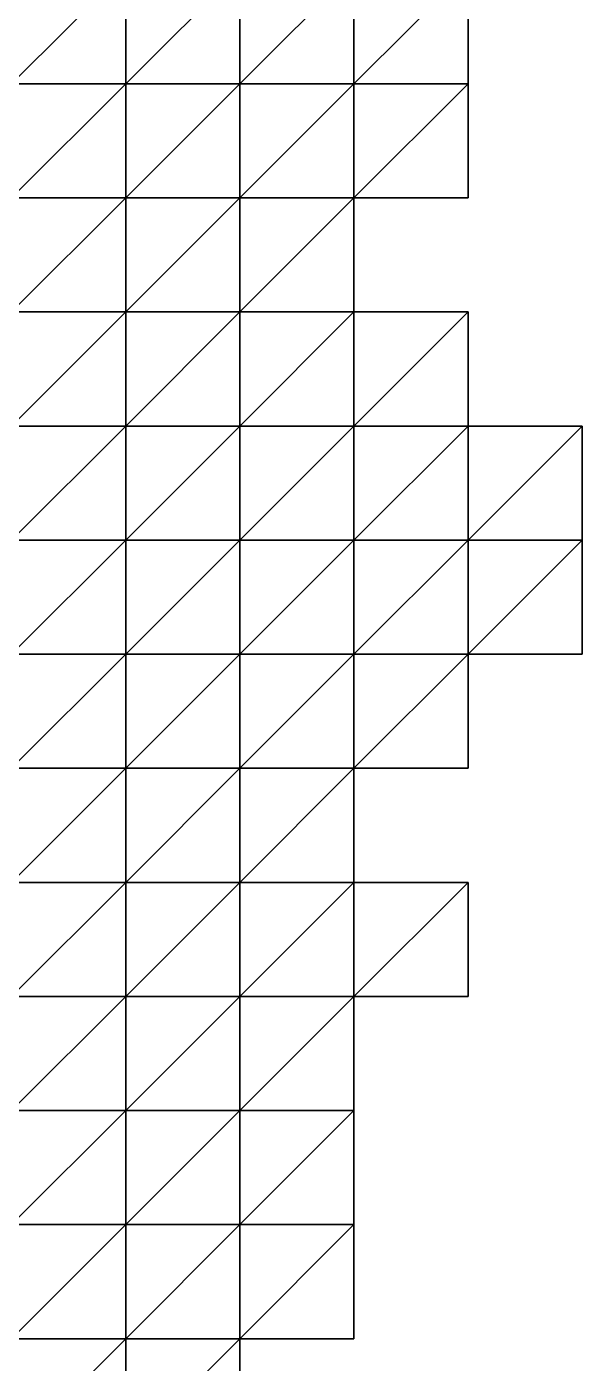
# Model space of a CAD drawing. Extents: x 292020 to 295740, y 4557680 to 4560040.
# Drawn here: x 293602.7 to 293700, y 4558215.7 to 4558450 of the extents above; entities that cross this region are included whole.
import ezdxf

# ---------------------------------------------------------------- set-up
doc = ezdxf.new("R2010")
doc.units = 0
doc.layers.add('RUN201_4_-_RUN201_NODOMAIN5_20X', color=7, linetype='CONTINUOUS')

msp = doc.modelspace()

# ---------------------------------------------------------------- linework, layer by layer
at = {"layer": 'RUN201_4_-_RUN201_NODOMAIN5_20X'}
for points in [[(293600, 4558460, 1880), (293600, 4558440, 1880), (293620, 4558460, 1880)], [(293620, 4558460, 1880), (293600, 4558440, 1880), (293620, 4558440, 1880)], [(293620, 4558460, 1940), (293600, 4558440, 1940), (293600, 4558460, 1940)], [(293620, 4558440, 1940), (293600, 4558440, 1940), (293620, 4558460, 1940)], [(293620, 4558440, 1880), (293620, 4558440, 1900), (293620, 4558460, 1880)], [(293620, 4558460, 1880), (293620, 4558440, 1900), (293620, 4558460, 1900)], [(293620, 4558460, 1900), (293620, 4558440, 1900), (293640, 4558460, 1900)], [(293640, 4558460, 1900), (293620, 4558440, 1900), (293640, 4558440, 1900)], [(293640, 4558460, 1940), (293620, 4558440, 1940), (293620, 4558460, 1940)], [(293640, 4558440, 1940), (293620, 4558440, 1940), (293640, 4558460, 1940)], [(293640, 4558440, 1900), (293640, 4558440, 1920), (293640, 4558460, 1900)], [(293640, 4558460, 1900), (293640, 4558440, 1920), (293640, 4558460, 1920)], [(293640, 4558460, 1920), (293640, 4558440, 1920), (293660, 4558460, 1920)], [(293660, 4558460, 1920), (293640, 4558440, 1920), (293660, 4558440, 1920)], [(293660, 4558460, 1960), (293640, 4558440, 1960), (293640, 4558460, 1960)], [(293660, 4558440, 1960), (293640, 4558440, 1960), (293660, 4558460, 1960)], [(293640, 4558460, 1940), (293640, 4558440, 1960), (293640, 4558440, 1940)], [(293640, 4558460, 1960), (293640, 4558440, 1960), (293640, 4558460, 1940)], [(293660, 4558440, 1920), (293660, 4558440, 1940), (293660, 4558460, 1920)], [(293660, 4558460, 1920), (293660, 4558440, 1940), (293660, 4558460, 1940)], [(293660, 4558460, 1940), (293660, 4558440, 1940), (293680, 4558460, 1940)], [(293680, 4558460, 1940), (293660, 4558440, 1940), (293680, 4558440, 1940)], [(293680, 4558460, 1960), (293660, 4558440, 1960), (293660, 4558460, 1960)], [(293680, 4558440, 1960), (293660, 4558440, 1960), (293680, 4558460, 1960)], [(293680, 4558440, 1940), (293680, 4558440, 1960), (293680, 4558460, 1940)], [(293680, 4558460, 1940), (293680, 4558440, 1960), (293680, 4558460, 1960)], [(293600, 4558440, 1880), (293600, 4558440, 1900), (293620, 4558440, 1880)], [(293620, 4558440, 1880), (293600, 4558440, 1900), (293620, 4558440, 1900)], [(293600, 4558440, 1900), (293600, 4558420, 1900), (293620, 4558440, 1900)], [(293620, 4558440, 1900), (293600, 4558420, 1900), (293620, 4558420, 1900)], [(293620, 4558440, 1940), (293600, 4558420, 1940), (293600, 4558440, 1940)], [(293620, 4558420, 1940), (293600, 4558420, 1940), (293620, 4558440, 1940)], [(293620, 4558420, 1900), (293620, 4558420, 1920), (293620, 4558440, 1900)], [(293620, 4558440, 1900), (293620, 4558420, 1920), (293620, 4558440, 1920)], [(293620, 4558440, 1900), (293620, 4558440, 1920), (293640, 4558440, 1900)], [(293640, 4558440, 1900), (293620, 4558440, 1920), (293640, 4558440, 1920)], [(293620, 4558440, 1920), (293620, 4558420, 1920), (293640, 4558440, 1920)], [(293640, 4558440, 1920), (293620, 4558420, 1920), (293640, 4558420, 1920)], [(293640, 4558440, 1940), (293620, 4558420, 1940), (293620, 4558440, 1940)], [(293640, 4558420, 1940), (293620, 4558420, 1940), (293640, 4558440, 1940)], [(293640, 4558420, 1920), (293640, 4558420, 1940), (293640, 4558440, 1920)], [(293640, 4558440, 1920), (293640, 4558420, 1940), (293640, 4558440, 1940)], [(293640, 4558440, 1920), (293640, 4558440, 1940), (293660, 4558440, 1920)], [(293660, 4558440, 1920), (293640, 4558440, 1940), (293660, 4558440, 1940)], [(293640, 4558440, 1940), (293640, 4558420, 1940), (293660, 4558440, 1940)], [(293660, 4558440, 1940), (293640, 4558420, 1940), (293660, 4558420, 1940)], [(293660, 4558440, 1960), (293640, 4558420, 1960), (293640, 4558440, 1960)], [(293660, 4558420, 1960), (293640, 4558420, 1960), (293660, 4558440, 1960)], [(293640, 4558440, 1940), (293640, 4558420, 1960), (293640, 4558420, 1940)], [(293640, 4558440, 1960), (293640, 4558420, 1960), (293640, 4558440, 1940)], [(293660, 4558440, 1940), (293660, 4558420, 1940), (293680, 4558440, 1940)], [(293680, 4558440, 1940), (293660, 4558420, 1940), (293680, 4558420, 1940)], [(293680, 4558440, 1960), (293660, 4558420, 1960), (293660, 4558440, 1960)], [(293680, 4558420, 1960), (293660, 4558420, 1960), (293680, 4558440, 1960)], [(293680, 4558420, 1940), (293680, 4558420, 1960), (293680, 4558440, 1940)], [(293680, 4558440, 1940), (293680, 4558420, 1960), (293680, 4558440, 1960)], [(293600, 4558420, 1900), (293600, 4558400, 1900), (293620, 4558420, 1900)], [(293620, 4558420, 1900), (293600, 4558400, 1900), (293620, 4558400, 1900)], [(293620, 4558420, 1940), (293600, 4558400, 1940), (293600, 4558420, 1940)], [(293620, 4558400, 1940), (293600, 4558400, 1940), (293620, 4558420, 1940)], [(293620, 4558400, 1900), (293620, 4558400, 1920), (293620, 4558420, 1900)], [(293620, 4558420, 1900), (293620, 4558400, 1920), (293620, 4558420, 1920)], [(293620, 4558420, 1920), (293620, 4558400, 1920), (293640, 4558420, 1920)], [(293640, 4558420, 1920), (293620, 4558400, 1920), (293640, 4558400, 1920)], [(293640, 4558420, 1960), (293620, 4558400, 1960), (293620, 4558420, 1960)], [(293640, 4558400, 1960), (293620, 4558400, 1960), (293640, 4558420, 1960)], [(293640, 4558420, 1940), (293620, 4558420, 1960), (293620, 4558420, 1940)], [(293640, 4558420, 1960), (293620, 4558420, 1960), (293640, 4558420, 1940)], [(293620, 4558420, 1940), (293620, 4558400, 1960), (293620, 4558400, 1940)], [(293620, 4558420, 1960), (293620, 4558400, 1960), (293620, 4558420, 1940)], [(293640, 4558400, 1920), (293640, 4558400, 1940), (293640, 4558420, 1920)], [(293640, 4558420, 1920), (293640, 4558400, 1940), (293640, 4558420, 1940)], [(293640, 4558420, 1940), (293640, 4558400, 1940), (293660, 4558420, 1940)], [(293660, 4558420, 1940), (293640, 4558400, 1940), (293660, 4558400, 1940)], [(293660, 4558420, 1960), (293640, 4558400, 1960), (293640, 4558420, 1960)], [(293660, 4558400, 1960), (293640, 4558400, 1960), (293660, 4558420, 1960)], [(293660, 4558400, 1940), (293660, 4558400, 1960), (293660, 4558420, 1940)], [(293660, 4558420, 1940), (293660, 4558400, 1960), (293660, 4558420, 1960)], [(293660, 4558420, 1940), (293660, 4558420, 1960), (293680, 4558420, 1940)], [(293680, 4558420, 1940), (293660, 4558420, 1960), (293680, 4558420, 1960)], [(293600, 4558400, 1900), (293600, 4558380, 1900), (293620, 4558400, 1900)], [(293620, 4558400, 1900), (293600, 4558380, 1900), (293620, 4558380, 1900)], [(293620, 4558400, 1940), (293600, 4558380, 1940), (293600, 4558400, 1940)], [(293620, 4558380, 1940), (293600, 4558380, 1940), (293620, 4558400, 1940)], [(293620, 4558400, 1900), (293620, 4558380, 1900), (293640, 4558400, 1900)], [(293640, 4558400, 1900), (293620, 4558380, 1900), (293640, 4558380, 1900)], [(293640, 4558400, 1900), (293620, 4558400, 1920), (293620, 4558400, 1900)], [(293640, 4558400, 1920), (293620, 4558400, 1920), (293640, 4558400, 1900)], [(293640, 4558400, 1960), (293620, 4558380, 1960), (293620, 4558400, 1960)], [(293640, 4558380, 1960), (293620, 4558380, 1960), (293640, 4558400, 1960)], [(293620, 4558400, 1940), (293620, 4558380, 1960), (293620, 4558380, 1940)], [(293620, 4558400, 1960), (293620, 4558380, 1960), (293620, 4558400, 1940)], [(293640, 4558380, 1900), (293640, 4558380, 1920), (293640, 4558400, 1900)], [(293640, 4558400, 1900), (293640, 4558380, 1920), (293640, 4558400, 1920)], [(293640, 4558400, 1920), (293640, 4558380, 1920), (293660, 4558400, 1920)], [(293660, 4558400, 1920), (293640, 4558380, 1920), (293660, 4558380, 1920)], [(293660, 4558400, 1920), (293640, 4558400, 1940), (293640, 4558400, 1920)], [(293660, 4558400, 1940), (293640, 4558400, 1940), (293660, 4558400, 1920)], [(293660, 4558400, 1960), (293640, 4558380, 1960), (293640, 4558400, 1960)], [(293660, 4558380, 1960), (293640, 4558380, 1960), (293660, 4558400, 1960)], [(293660, 4558380, 1920), (293660, 4558380, 1940), (293660, 4558400, 1920)], [(293660, 4558400, 1920), (293660, 4558380, 1940), (293660, 4558400, 1940)], [(293660, 4558400, 1940), (293660, 4558380, 1940), (293680, 4558400, 1940)], [(293680, 4558400, 1940), (293660, 4558380, 1940), (293680, 4558380, 1940)], [(293680, 4558400, 1960), (293660, 4558380, 1960), (293660, 4558400, 1960)], [(293680, 4558380, 1960), (293660, 4558380, 1960), (293680, 4558400, 1960)], [(293680, 4558400, 1940), (293660, 4558400, 1960), (293660, 4558400, 1940)], [(293680, 4558400, 1960), (293660, 4558400, 1960), (293680, 4558400, 1940)], [(293680, 4558380, 1940), (293680, 4558380, 1960), (293680, 4558400, 1940)], [(293680, 4558400, 1940), (293680, 4558380, 1960), (293680, 4558400, 1960)], [(293600, 4558380, 1900), (293600, 4558360, 1900), (293620, 4558380, 1900)], [(293620, 4558380, 1900), (293600, 4558360, 1900), (293620, 4558360, 1900)], [(293620, 4558380, 1960), (293600, 4558360, 1960), (293600, 4558380, 1960)], [(293620, 4558360, 1960), (293600, 4558360, 1960), (293620, 4558380, 1960)], [(293620, 4558380, 1940), (293600, 4558380, 1960), (293600, 4558380, 1940)], [(293620, 4558380, 1960), (293600, 4558380, 1960), (293620, 4558380, 1940)], [(293620, 4558380, 1900), (293620, 4558360, 1900), (293640, 4558380, 1900)], [(293640, 4558380, 1900), (293620, 4558360, 1900), (293640, 4558360, 1900)], [(293640, 4558380, 1960), (293620, 4558360, 1960), (293620, 4558380, 1960)], [(293640, 4558360, 1960), (293620, 4558360, 1960), (293640, 4558380, 1960)], [(293640, 4558380, 1900), (293640, 4558360, 1900), (293660, 4558380, 1900)], [(293660, 4558380, 1900), (293640, 4558360, 1900), (293660, 4558360, 1900)], [(293660, 4558380, 1900), (293640, 4558380, 1920), (293640, 4558380, 1900)], [(293660, 4558380, 1920), (293640, 4558380, 1920), (293660, 4558380, 1900)], [(293660, 4558380, 1960), (293640, 4558360, 1960), (293640, 4558380, 1960)], [(293660, 4558360, 1960), (293640, 4558360, 1960), (293660, 4558380, 1960)], [(293660, 4558360, 1900), (293660, 4558360, 1920), (293660, 4558380, 1900)], [(293660, 4558380, 1900), (293660, 4558360, 1920), (293660, 4558380, 1920)], [(293660, 4558380, 1920), (293660, 4558360, 1920), (293680, 4558380, 1920)], [(293680, 4558380, 1920), (293660, 4558360, 1920), (293680, 4558360, 1920)], [(293680, 4558380, 1920), (293660, 4558380, 1940), (293660, 4558380, 1920)], [(293680, 4558380, 1940), (293660, 4558380, 1940), (293680, 4558380, 1920)], [(293680, 4558380, 1960), (293660, 4558360, 1960), (293660, 4558380, 1960)], [(293680, 4558360, 1960), (293660, 4558360, 1960), (293680, 4558380, 1960)], [(293680, 4558360, 1920), (293680, 4558360, 1940), (293680, 4558380, 1920)], [(293680, 4558380, 1920), (293680, 4558360, 1940), (293680, 4558380, 1940)], [(293680, 4558380, 1940), (293680, 4558360, 1940), (293700, 4558380, 1940)], [(293700, 4558380, 1940), (293680, 4558360, 1940), (293700, 4558360, 1940)], [(293700, 4558380, 1960), (293680, 4558360, 1960), (293680, 4558380, 1960)], [(293700, 4558360, 1960), (293680, 4558360, 1960), (293700, 4558380, 1960)], [(293700, 4558380, 1940), (293680, 4558380, 1960), (293680, 4558380, 1940)], [(293700, 4558380, 1960), (293680, 4558380, 1960), (293700, 4558380, 1940)], [(293700, 4558360, 1940), (293700, 4558360, 1960), (293700, 4558380, 1940)], [(293700, 4558380, 1940), (293700, 4558360, 1960), (293700, 4558380, 1960)], [(293600, 4558360, 1900), (293600, 4558340, 1900), (293620, 4558360, 1900)], [(293620, 4558360, 1900), (293600, 4558340, 1900), (293620, 4558340, 1900)], [(293620, 4558360, 1960), (293600, 4558340, 1960), (293600, 4558360, 1960)], [(293620, 4558340, 1960), (293600, 4558340, 1960), (293620, 4558360, 1960)], [(293620, 4558360, 1900), (293620, 4558340, 1900), (293640, 4558360, 1900)], [(293640, 4558360, 1900), (293620, 4558340, 1900), (293640, 4558340, 1900)], [(293640, 4558360, 1960), (293620, 4558340, 1960), (293620, 4558360, 1960)], [(293640, 4558340, 1960), (293620, 4558340, 1960), (293640, 4558360, 1960)], [(293640, 4558360, 1900), (293640, 4558340, 1900), (293660, 4558360, 1900)], [(293660, 4558360, 1900), (293640, 4558340, 1900), (293660, 4558340, 1900)], [(293660, 4558360, 1960), (293640, 4558340, 1960), (293640, 4558360, 1960)], [(293660, 4558340, 1960), (293640, 4558340, 1960), (293660, 4558360, 1960)], [(293660, 4558340, 1900), (293660, 4558340, 1920), (293660, 4558360, 1900)], [(293660, 4558360, 1900), (293660, 4558340, 1920), (293660, 4558360, 1920)], [(293660, 4558360, 1920), (293660, 4558340, 1920), (293680, 4558360, 1920)], [(293680, 4558360, 1920), (293660, 4558340, 1920), (293680, 4558340, 1920)], [(293680, 4558360, 1960), (293660, 4558340, 1960), (293660, 4558360, 1960)], [(293680, 4558340, 1960), (293660, 4558340, 1960), (293680, 4558360, 1960)], [(293680, 4558340, 1920), (293680, 4558340, 1940), (293680, 4558360, 1920)], [(293680, 4558360, 1920), (293680, 4558340, 1940), (293680, 4558360, 1940)], [(293680, 4558360, 1940), (293680, 4558340, 1940), (293700, 4558360, 1940)], [(293700, 4558360, 1940), (293680, 4558340, 1940), (293700, 4558340, 1940)], [(293700, 4558360, 1960), (293680, 4558340, 1960), (293680, 4558360, 1960)], [(293700, 4558340, 1960), (293680, 4558340, 1960), (293700, 4558360, 1960)], [(293700, 4558340, 1940), (293700, 4558340, 1960), (293700, 4558360, 1940)], [(293700, 4558360, 1940), (293700, 4558340, 1960), (293700, 4558360, 1960)], [(293600, 4558340, 1900), (293600, 4558320, 1900), (293620, 4558340, 1900)], [(293620, 4558340, 1900), (293600, 4558320, 1900), (293620, 4558320, 1900)], [(293620, 4558340, 1960), (293600, 4558320, 1960), (293600, 4558340, 1960)], [(293620, 4558320, 1960), (293600, 4558320, 1960), (293620, 4558340, 1960)], [(293620, 4558340, 1900), (293620, 4558320, 1900), (293640, 4558340, 1900)], [(293640, 4558340, 1900), (293620, 4558320, 1900), (293640, 4558320, 1900)], [(293640, 4558340, 1960), (293620, 4558320, 1960), (293620, 4558340, 1960)], [(293640, 4558320, 1960), (293620, 4558320, 1960), (293640, 4558340, 1960)], [(293640, 4558320, 1900), (293640, 4558320, 1920), (293640, 4558340, 1900)], [(293640, 4558340, 1900), (293640, 4558320, 1920), (293640, 4558340, 1920)], [(293640, 4558340, 1900), (293640, 4558340, 1920), (293660, 4558340, 1900)], [(293660, 4558340, 1900), (293640, 4558340, 1920), (293660, 4558340, 1920)], [(293640, 4558340, 1920), (293640, 4558320, 1920), (293660, 4558340, 1920)], [(293660, 4558340, 1920), (293640, 4558320, 1920), (293660, 4558320, 1920)], [(293660, 4558340, 1960), (293640, 4558320, 1960), (293640, 4558340, 1960)], [(293660, 4558320, 1960), (293640, 4558320, 1960), (293660, 4558340, 1960)], [(293660, 4558320, 1920), (293660, 4558320, 1940), (293660, 4558340, 1920)], [(293660, 4558340, 1920), (293660, 4558320, 1940), (293660, 4558340, 1940)], [(293660, 4558340, 1920), (293660, 4558340, 1940), (293680, 4558340, 1920)], [(293680, 4558340, 1920), (293660, 4558340, 1940), (293680, 4558340, 1940)], [(293660, 4558340, 1940), (293660, 4558320, 1940), (293680, 4558340, 1940)], [(293680, 4558340, 1940), (293660, 4558320, 1940), (293680, 4558320, 1940)], [(293680, 4558340, 1960), (293660, 4558320, 1960), (293660, 4558340, 1960)], [(293680, 4558320, 1960), (293660, 4558320, 1960), (293680, 4558340, 1960)], [(293680, 4558320, 1940), (293680, 4558320, 1960), (293680, 4558340, 1940)], [(293680, 4558340, 1940), (293680, 4558320, 1960), (293680, 4558340, 1960)], [(293680, 4558340, 1940), (293680, 4558340, 1960), (293700, 4558340, 1940)], [(293700, 4558340, 1940), (293680, 4558340, 1960), (293700, 4558340, 1960)], [(293600, 4558320, 1900), (293600, 4558300, 1900), (293620, 4558320, 1900)], [(293620, 4558320, 1900), (293600, 4558300, 1900), (293620, 4558300, 1900)], [(293620, 4558320, 1960), (293600, 4558300, 1960), (293600, 4558320, 1960)], [(293620, 4558300, 1960), (293600, 4558300, 1960), (293620, 4558320, 1960)], [(293620, 4558300, 1900), (293620, 4558300, 1920), (293620, 4558320, 1900)], [(293620, 4558320, 1900), (293620, 4558300, 1920), (293620, 4558320, 1920)], [(293620, 4558320, 1900), (293620, 4558320, 1920), (293640, 4558320, 1900)], [(293640, 4558320, 1900), (293620, 4558320, 1920), (293640, 4558320, 1920)], [(293620, 4558320, 1920), (293620, 4558300, 1920), (293640, 4558320, 1920)], [(293640, 4558320, 1920), (293620, 4558300, 1920), (293640, 4558300, 1920)], [(293640, 4558320, 1960), (293620, 4558300, 1960), (293620, 4558320, 1960)], [(293640, 4558300, 1960), (293620, 4558300, 1960), (293640, 4558320, 1960)], [(293640, 4558300, 1920), (293640, 4558300, 1940), (293640, 4558320, 1920)], [(293640, 4558320, 1920), (293640, 4558300, 1940), (293640, 4558320, 1940)], [(293640, 4558320, 1920), (293640, 4558320, 1940), (293660, 4558320, 1920)], [(293660, 4558320, 1920), (293640, 4558320, 1940), (293660, 4558320, 1940)], [(293640, 4558320, 1940), (293640, 4558300, 1940), (293660, 4558320, 1940)], [(293660, 4558320, 1940), (293640, 4558300, 1940), (293660, 4558300, 1940)], [(293660, 4558320, 1960), (293640, 4558300, 1960), (293640, 4558320, 1960)], [(293660, 4558300, 1960), (293640, 4558300, 1960), (293660, 4558320, 1960)], [(293660, 4558300, 1940), (293660, 4558300, 1960), (293660, 4558320, 1940)], [(293660, 4558320, 1940), (293660, 4558300, 1960), (293660, 4558320, 1960)], [(293660, 4558320, 1940), (293660, 4558320, 1960), (293680, 4558320, 1940)], [(293680, 4558320, 1940), (293660, 4558320, 1960), (293680, 4558320, 1960)], [(293600, 4558300, 1880), (293600, 4558280, 1880), (293620, 4558300, 1880)], [(293620, 4558300, 1880), (293600, 4558280, 1880), (293620, 4558280, 1880)], [(293620, 4558300, 1880), (293600, 4558300, 1900), (293600, 4558300, 1880)], [(293620, 4558300, 1900), (293600, 4558300, 1900), (293620, 4558300, 1880)], [(293620, 4558300, 1960), (293600, 4558280, 1960), (293600, 4558300, 1960)], [(293620, 4558280, 1960), (293600, 4558280, 1960), (293620, 4558300, 1960)], [(293620, 4558280, 1880), (293620, 4558280, 1900), (293620, 4558300, 1880)], [(293620, 4558300, 1880), (293620, 4558280, 1900), (293620, 4558300, 1900)], [(293620, 4558300, 1900), (293620, 4558280, 1900), (293640, 4558300, 1900)], [(293640, 4558300, 1900), (293620, 4558280, 1900), (293640, 4558280, 1900)], [(293640, 4558300, 1900), (293620, 4558300, 1920), (293620, 4558300, 1900)], [(293640, 4558300, 1920), (293620, 4558300, 1920), (293640, 4558300, 1900)], [(293640, 4558300, 1960), (293620, 4558280, 1960), (293620, 4558300, 1960)], [(293640, 4558280, 1960), (293620, 4558280, 1960), (293640, 4558300, 1960)], [(293640, 4558280, 1900), (293640, 4558280, 1920), (293640, 4558300, 1900)], [(293640, 4558300, 1900), (293640, 4558280, 1920), (293640, 4558300, 1920)], [(293640, 4558300, 1920), (293640, 4558280, 1920), (293660, 4558300, 1920)], [(293660, 4558300, 1920), (293640, 4558280, 1920), (293660, 4558280, 1920)], [(293660, 4558300, 1920), (293640, 4558300, 1940), (293640, 4558300, 1920)], [(293660, 4558300, 1940), (293640, 4558300, 1940), (293660, 4558300, 1920)], [(293660, 4558300, 1960), (293640, 4558280, 1960), (293640, 4558300, 1960)], [(293660, 4558280, 1960), (293640, 4558280, 1960), (293660, 4558300, 1960)], [(293660, 4558280, 1920), (293660, 4558280, 1940), (293660, 4558300, 1920)], [(293660, 4558300, 1920), (293660, 4558280, 1940), (293660, 4558300, 1940)], [(293660, 4558300, 1940), (293660, 4558280, 1940), (293680, 4558300, 1940)], [(293680, 4558300, 1940), (293660, 4558280, 1940), (293680, 4558280, 1940)], [(293680, 4558300, 1960), (293660, 4558280, 1960), (293660, 4558300, 1960)], [(293680, 4558280, 1960), (293660, 4558280, 1960), (293680, 4558300, 1960)], [(293680, 4558300, 1940), (293660, 4558300, 1960), (293660, 4558300, 1940)], [(293680, 4558300, 1960), (293660, 4558300, 1960), (293680, 4558300, 1940)], [(293680, 4558280, 1940), (293680, 4558280, 1960), (293680, 4558300, 1940)], [(293680, 4558300, 1940), (293680, 4558280, 1960), (293680, 4558300, 1960)], [(293600, 4558280, 1880), (293600, 4558280, 1900), (293620, 4558280, 1880)], [(293620, 4558280, 1880), (293600, 4558280, 1900), (293620, 4558280, 1900)], [(293600, 4558280, 1900), (293600, 4558260, 1900), (293620, 4558280, 1900)], [(293620, 4558280, 1900), (293600, 4558260, 1900), (293620, 4558260, 1900)], [(293620, 4558280, 1960), (293600, 4558260, 1960), (293600, 4558280, 1960)], [(293620, 4558260, 1960), (293600, 4558260, 1960), (293620, 4558280, 1960)], [(293620, 4558260, 1900), (293620, 4558260, 1920), (293620, 4558280, 1900)], [(293620, 4558280, 1900), (293620, 4558260, 1920), (293620, 4558280, 1920)], [(293620, 4558280, 1900), (293620, 4558280, 1920), (293640, 4558280, 1900)], [(293640, 4558280, 1900), (293620, 4558280, 1920), (293640, 4558280, 1920)], [(293620, 4558280, 1920), (293620, 4558260, 1920), (293640, 4558280, 1920)], [(293640, 4558280, 1920), (293620, 4558260, 1920), (293640, 4558260, 1920)], [(293640, 4558280, 1960), (293620, 4558260, 1960), (293620, 4558280, 1960)], [(293640, 4558260, 1960), (293620, 4558260, 1960), (293640, 4558280, 1960)], [(293640, 4558260, 1920), (293640, 4558260, 1940), (293640, 4558280, 1920)], [(293640, 4558280, 1920), (293640, 4558260, 1940), (293640, 4558280, 1940)], [(293640, 4558280, 1920), (293640, 4558280, 1940), (293660, 4558280, 1920)], [(293660, 4558280, 1920), (293640, 4558280, 1940), (293660, 4558280, 1940)], [(293640, 4558280, 1940), (293640, 4558260, 1940), (293660, 4558280, 1940)], [(293660, 4558280, 1940), (293640, 4558260, 1940), (293660, 4558260, 1940)], [(293660, 4558280, 1960), (293640, 4558260, 1960), (293640, 4558280, 1960)], [(293660, 4558260, 1960), (293640, 4558260, 1960), (293660, 4558280, 1960)], [(293660, 4558260, 1940), (293660, 4558260, 1960), (293660, 4558280, 1940)], [(293660, 4558280, 1940), (293660, 4558260, 1960), (293660, 4558280, 1960)], [(293660, 4558280, 1940), (293660, 4558280, 1960), (293680, 4558280, 1940)], [(293680, 4558280, 1940), (293660, 4558280, 1960), (293680, 4558280, 1960)], [(293600, 4558260, 1900), (293600, 4558240, 1900), (293620, 4558260, 1900)], [(293620, 4558260, 1900), (293600, 4558240, 1900), (293620, 4558240, 1900)], [(293620, 4558260, 1960), (293600, 4558240, 1960), (293600, 4558260, 1960)], [(293620, 4558240, 1960), (293600, 4558240, 1960), (293620, 4558260, 1960)], [(293620, 4558240, 1900), (293620, 4558240, 1920), (293620, 4558260, 1900)], [(293620, 4558260, 1900), (293620, 4558240, 1920), (293620, 4558260, 1920)], [(293620, 4558260, 1920), (293620, 4558240, 1920), (293640, 4558260, 1920)], [(293640, 4558260, 1920), (293620, 4558240, 1920), (293640, 4558240, 1920)], [(293640, 4558260, 1960), (293620, 4558240, 1960), (293620, 4558260, 1960)], [(293640, 4558240, 1960), (293620, 4558240, 1960), (293640, 4558260, 1960)], [(293640, 4558240, 1920), (293640, 4558240, 1940), (293640, 4558260, 1920)], [(293640, 4558260, 1920), (293640, 4558240, 1940), (293640, 4558260, 1940)], [(293640, 4558260, 1940), (293640, 4558240, 1940), (293660, 4558260, 1940)], [(293660, 4558260, 1940), (293640, 4558240, 1940), (293660, 4558240, 1940)], [(293660, 4558260, 1960), (293640, 4558240, 1960), (293640, 4558260, 1960)], [(293660, 4558240, 1960), (293640, 4558240, 1960), (293660, 4558260, 1960)], [(293660, 4558240, 1940), (293660, 4558240, 1960), (293660, 4558260, 1940)], [(293660, 4558260, 1940), (293660, 4558240, 1960), (293660, 4558260, 1960)], [(293600, 4558240, 1900), (293600, 4558220, 1900), (293620, 4558240, 1900)], [(293620, 4558240, 1900), (293600, 4558220, 1900), (293620, 4558220, 1900)], [(293620, 4558240, 1960), (293600, 4558220, 1960), (293600, 4558240, 1960)], [(293620, 4558220, 1960), (293600, 4558220, 1960), (293620, 4558240, 1960)], [(293620, 4558220, 1900), (293620, 4558220, 1920), (293620, 4558240, 1900)], [(293620, 4558240, 1900), (293620, 4558220, 1920), (293620, 4558240, 1920)], [(293620, 4558240, 1920), (293620, 4558220, 1920), (293640, 4558240, 1920)], [(293640, 4558240, 1920), (293620, 4558220, 1920), (293640, 4558220, 1920)], [(293640, 4558240, 1960), (293620, 4558220, 1960), (293620, 4558240, 1960)], [(293640, 4558220, 1960), (293620, 4558220, 1960), (293640, 4558240, 1960)], [(293640, 4558220, 1920), (293640, 4558220, 1940), (293640, 4558240, 1920)], [(293640, 4558240, 1920), (293640, 4558220, 1940), (293640, 4558240, 1940)], [(293640, 4558240, 1940), (293640, 4558220, 1940), (293660, 4558240, 1940)], [(293660, 4558240, 1940), (293640, 4558220, 1940), (293660, 4558220, 1940)], [(293660, 4558240, 1960), (293640, 4558220, 1960), (293640, 4558240, 1960)], [(293660, 4558220, 1960), (293640, 4558220, 1960), (293660, 4558240, 1960)], [(293660, 4558220, 1940), (293660, 4558220, 1960), (293660, 4558240, 1940)], [(293660, 4558240, 1940), (293660, 4558220, 1960), (293660, 4558240, 1960)], [(293600, 4558220, 1900), (293600, 4558220, 1920), (293620, 4558220, 1900)], [(293620, 4558220, 1900), (293600, 4558220, 1920), (293620, 4558220, 1920)], [(293600, 4558220, 1920), (293600, 4558200, 1920), (293620, 4558220, 1920)], [(293620, 4558220, 1920), (293600, 4558200, 1920), (293620, 4558200, 1920)], [(293620, 4558220, 1960), (293600, 4558200, 1960), (293600, 4558220, 1960)], [(293620, 4558200, 1960), (293600, 4558200, 1960), (293620, 4558220, 1960)], [(293620, 4558200, 1920), (293620, 4558200, 1940), (293620, 4558220, 1920)], [(293620, 4558220, 1920), (293620, 4558200, 1940), (293620, 4558220, 1940)], [(293620, 4558220, 1920), (293620, 4558220, 1940), (293640, 4558220, 1920)], [(293640, 4558220, 1920), (293620, 4558220, 1940), (293640, 4558220, 1940)], [(293620, 4558220, 1940), (293620, 4558200, 1940), (293640, 4558220, 1940)], [(293640, 4558220, 1940), (293620, 4558200, 1940), (293640, 4558200, 1940)], [(293640, 4558220, 1960), (293620, 4558200, 1960), (293620, 4558220, 1960)], [(293640, 4558200, 1960), (293620, 4558200, 1960), (293640, 4558220, 1960)], [(293640, 4558200, 1940), (293640, 4558200, 1960), (293640, 4558220, 1940)], [(293640, 4558220, 1940), (293640, 4558200, 1960), (293640, 4558220, 1960)], [(293640, 4558220, 1940), (293640, 4558220, 1960), (293660, 4558220, 1940)], [(293660, 4558220, 1940), (293640, 4558220, 1960), (293660, 4558220, 1960)]]:
    msp.add_3dface(points, dxfattribs=at)

doc.saveas('drawing.dxf')
